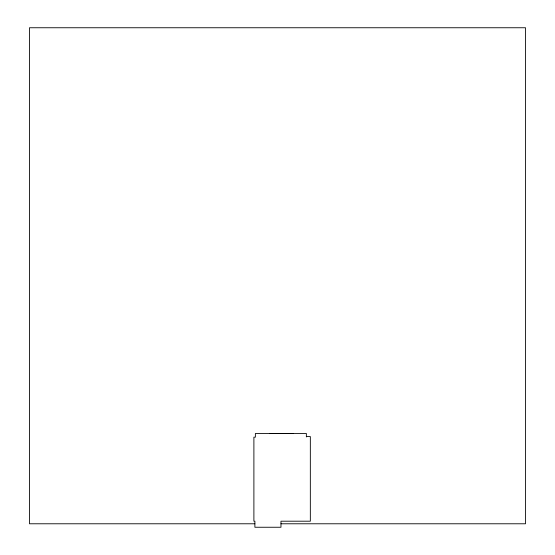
<?xml version="1.0" encoding="UTF-8"?>
<svg xmlns="http://www.w3.org/2000/svg" width="555" height="555" viewBox="0 0 555 555"><rect width="100%" height="100%" fill="white"/><g stroke="black" fill="none" stroke-linecap="round" stroke-linejoin="round"><path stroke-width="0.83" d="M306.367 436.577L310.335 436.577L310.335 521.2L280.969 521.2L280.969 527.25L254.884 527.25L254.884 521.2L253.892 521.2L253.892 437.173L255.376 437.173L255.376 433.504L306.367 433.504L306.367 436.972M254.884 523.781L29.484 523.781L29.484 27.75L525.516 27.75L525.516 523.781L280.969 523.781M293.373 433.504L270.063 433.504"/></g></svg>
